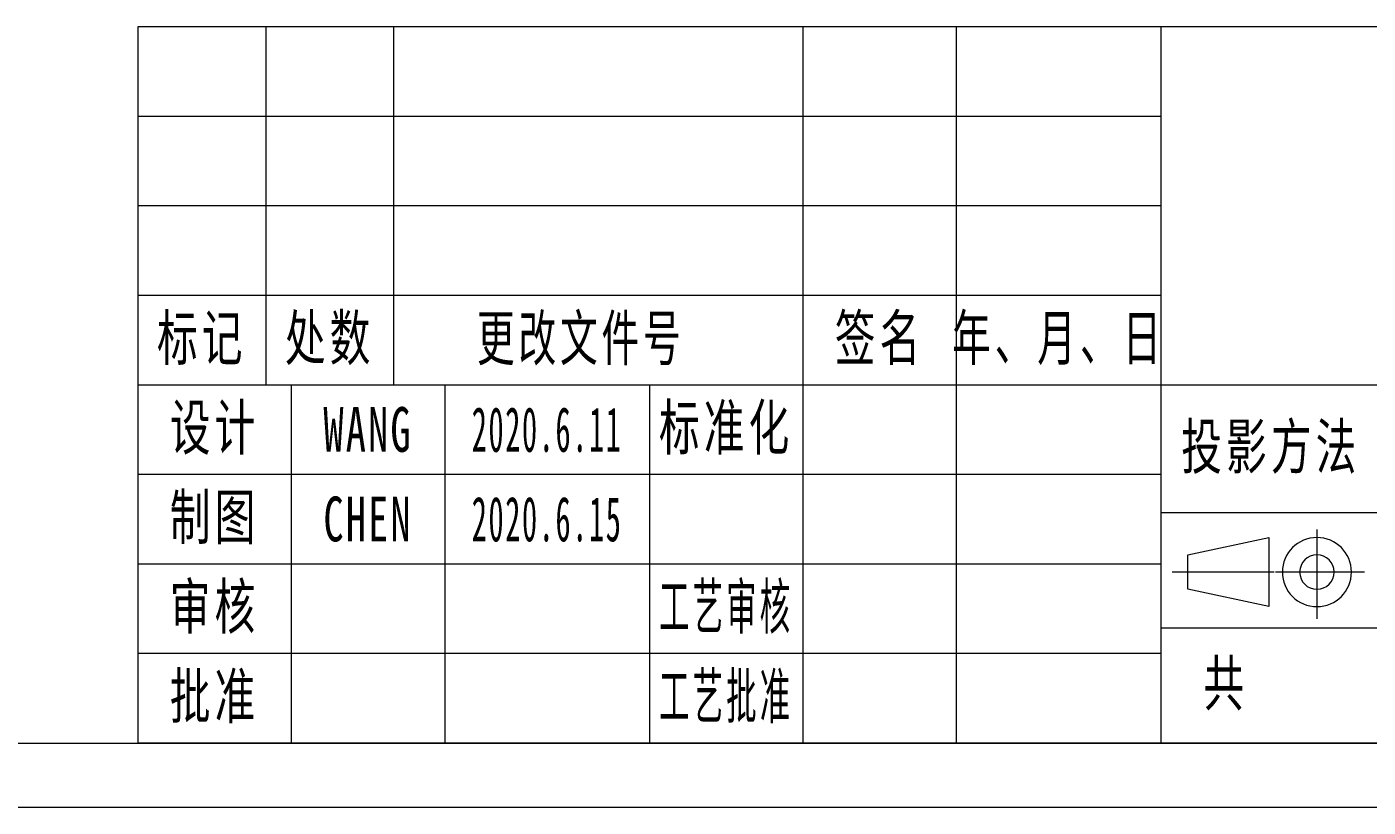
# Model space of a CAD drawing. Header units: millimetres. Extents: x -15766 to 80009, y -9701 to 15159.
# Drawn here: x -9466.4 to -9361.5, y 8886 to 8947 of the extents above; entities that cross this region are included whole.
import ezdxf

# ---------------------------------------------------------------- set-up
doc = ezdxf.new("R2010")
doc.units = ezdxf.units.MM
doc.linetypes.add('CENTER-HOKUTO_1', pattern=[16, 13, -1, 1, -1])
for name, color, linetype, lineweight in [('CDRAFT0', 7, 'Continuous', 18), ('title_frame', 7, 'Continuous', 18), ('尺寸线层', 3, 'Continuous', 18), ('粗实线层_1', 7, 'Continuous', 15), ('细实线层', 7, 'Continuous', 18)]:
    doc.layers.add(name, color=color, linetype=linetype, lineweight=lineweight)
doc.styles.add('UserTxtStyle1', font='', dxfattribs={"width": 0.618357})
doc.styles.add('UserTxtStyle2', font='', dxfattribs={"width": 0.634692})
doc.styles.add('标准', font='', dxfattribs={"width": 0.667})
doc.styles.get('UserTxtStyle1').set_extended_font_data('宋体')
doc.styles.get('UserTxtStyle2').set_extended_font_data('宋体')
doc.styles.get('标准').set_extended_font_data('宋体')

# ---------------------------------------------------------------- blocks, each defined once
blk = doc.blocks.new('*X1998')
at = {"layer": 'CDRAFT0'}
blk.add_line((0, 0), (420, 0), dxfattribs=at)
at = {"layer": '粗实线层_1'}
blk.add_line((25, 5), (415, 5), dxfattribs=at)

msp = doc.modelspace()

# ---------------------------------------------------------------- linework, layer by layer
at = {"layer": '粗实线层_1'}
for p, q in [((-9277.74335, 8946.97315), (-9457.74335, 8946.97315)), ((-9457.74335, 8946.97315), (-9457.74335, 8890.97315)), ((-9377.74335, 8946.97315), (-9377.74335, 8890.97315)), ((-9327.74335, 8918.97315), (-9457.74335, 8918.97315)), ((-9417.74335, 8918.97315), (-9417.74335, 8890.97315)), ((-9377.74335, 8911.97315), (-9457.74335, 8911.97315)), ((-9377.74335, 8904.97315), (-9457.74335, 8904.97315)), ((-9327.74335, 8899.97315), (-9377.74335, 8899.97315)), ((-9377.74335, 8897.97315), (-9457.74335, 8897.97315)), ((-9277.74335, 8890.97315), (-9457.74335, 8890.97315))]:
    msp.add_line(p, q, dxfattribs=at)
at = {"layer": '细实线层'}
for p, q in [((-9447.74335, 8946.97315), (-9447.74335, 8918.97315)), ((-9437.74335, 8946.97315), (-9437.74335, 8918.97315)), ((-9405.74335, 8946.97315), (-9405.74335, 8890.97315)), ((-9393.74335, 8946.97315), (-9393.74335, 8890.97315)), ((-9377.74335, 8939.97315), (-9457.74335, 8939.97315)), ((-9377.74335, 8932.97315), (-9457.74335, 8932.97315)), ((-9377.74335, 8925.97315), (-9457.74335, 8925.97315)), ((-9445.74335, 8918.97315), (-9445.74335, 8890.97315)), ((-9433.74335, 8918.97315), (-9433.74335, 8890.97315)), ((-9327.74335, 8908.97315), (-9377.74335, 8908.97315))]:
    msp.add_line(p, q, dxfattribs=at)
at = {"layer": '细实线层', "color": 3}
for p, q in [((-9375.64168, 8905.70198), (-9369.31463, 8907.05198)), ((-9369.31463, 8907.05198), (-9369.31463, 8901.65198)), ((-9375.64168, 8903.00198), (-9375.64168, 8905.70198)), ((-9369.31463, 8901.65198), (-9375.64168, 8903.00198))]:
    msp.add_line(p, q, dxfattribs=at)
at = {"layer": '细实线层', "color": 2, "linetype": 'CENTER-HOKUTO_1', "lineweight": 18}
for p, q in [((-9365.54522, 8907.67298), (-9365.54522, 8900.69618)), ((-9368.89531, 8904.35198), (-9376.85336, 8904.35198)), ((-9361.83288, 8904.35198), (-9368.78853, 8904.35198))]:
    msp.add_line(p, q, dxfattribs=at)
at = {"layer": '细实线层', "color": 3}
for radius in [2.7, 1.35]:
    msp.add_arc((-9365.54522, 8904.35198), radius, 0, 359.9893827, dxfattribs=at)

# ---------------------------------------------------------------- block references
at = {"layer": 'title_frame'}
msp.add_blockref('*X1998', (-9692.74335, 8885.97315), dxfattribs=at)

# ---------------------------------------------------------------- texts
at = {"layer": '尺寸线层', "char_height": 3.5, "attachment_point": 5, "line_spacing_factor": 1.15057}
for s, insert, width, style in [('\\T1.1;标记', (-9452.74335, 8922.47315), 18, '标准'), ('\\T1.1;处数', (-9442.74335, 8922.47315), 18, '标准'), ('\\T1.1;更改文件号', (-9423.10993, 8922.44916), 30, 'UserTxtStyle1'), ('\\T1.1;签名', (-9399.74335, 8922.47315), 22, '标准'), ('\\T1.1;年、月、日', (-9385.74335, 8922.47315), 30, 'UserTxtStyle2'), ('\\T1.1;设计', (-9451.74335, 8915.47315), 22, '标准'), ('{\\T1.1;WANG}', (-9439.74335, 8915.47315), 22, '标准'), ('\\T1.1;标准化', (-9411.74335, 8915.47315), 22, '标准'), ('{\\W0.5;\\T1.1;2020.6.11}', (-9425.74335, 8915.47315), 16, '标准'), ('\\T1.1;投影方法', (-9369.14835, 8913.97315), 22, '标准'), ('\\T1.1;制图', (-9451.74335, 8908.47315), 22, '标准'), ('{\\T1.1;CHEN}', (-9439.74335, 8908.47315), 22, '标准'), ('{\\W0.5;\\T1.1;2020.6.15}', (-9425.74335, 8908.47315), 16, '标准'), ('\\T1.1;审核', (-9451.74335, 8901.47315), 22, '标准'), ('{\\W0.5;\\T1.1;工艺审核}', (-9411.74335, 8901.47315), 22, '标准'), ('\\T1.1;共', (-9372.67201, 8895.47315), 8, '标准'), ('{\\T1.1;批准}', (-9451.74335, 8894.47315), 22, '标准'), ('{\\W0.5;\\T1.1;工艺批准}', (-9411.74335, 8894.47315), 22, '标准')]:
    msp.add_mtext(s, dxfattribs=dict(at, insert=insert, width=width, style=style))

doc.saveas('drawing.dxf')
